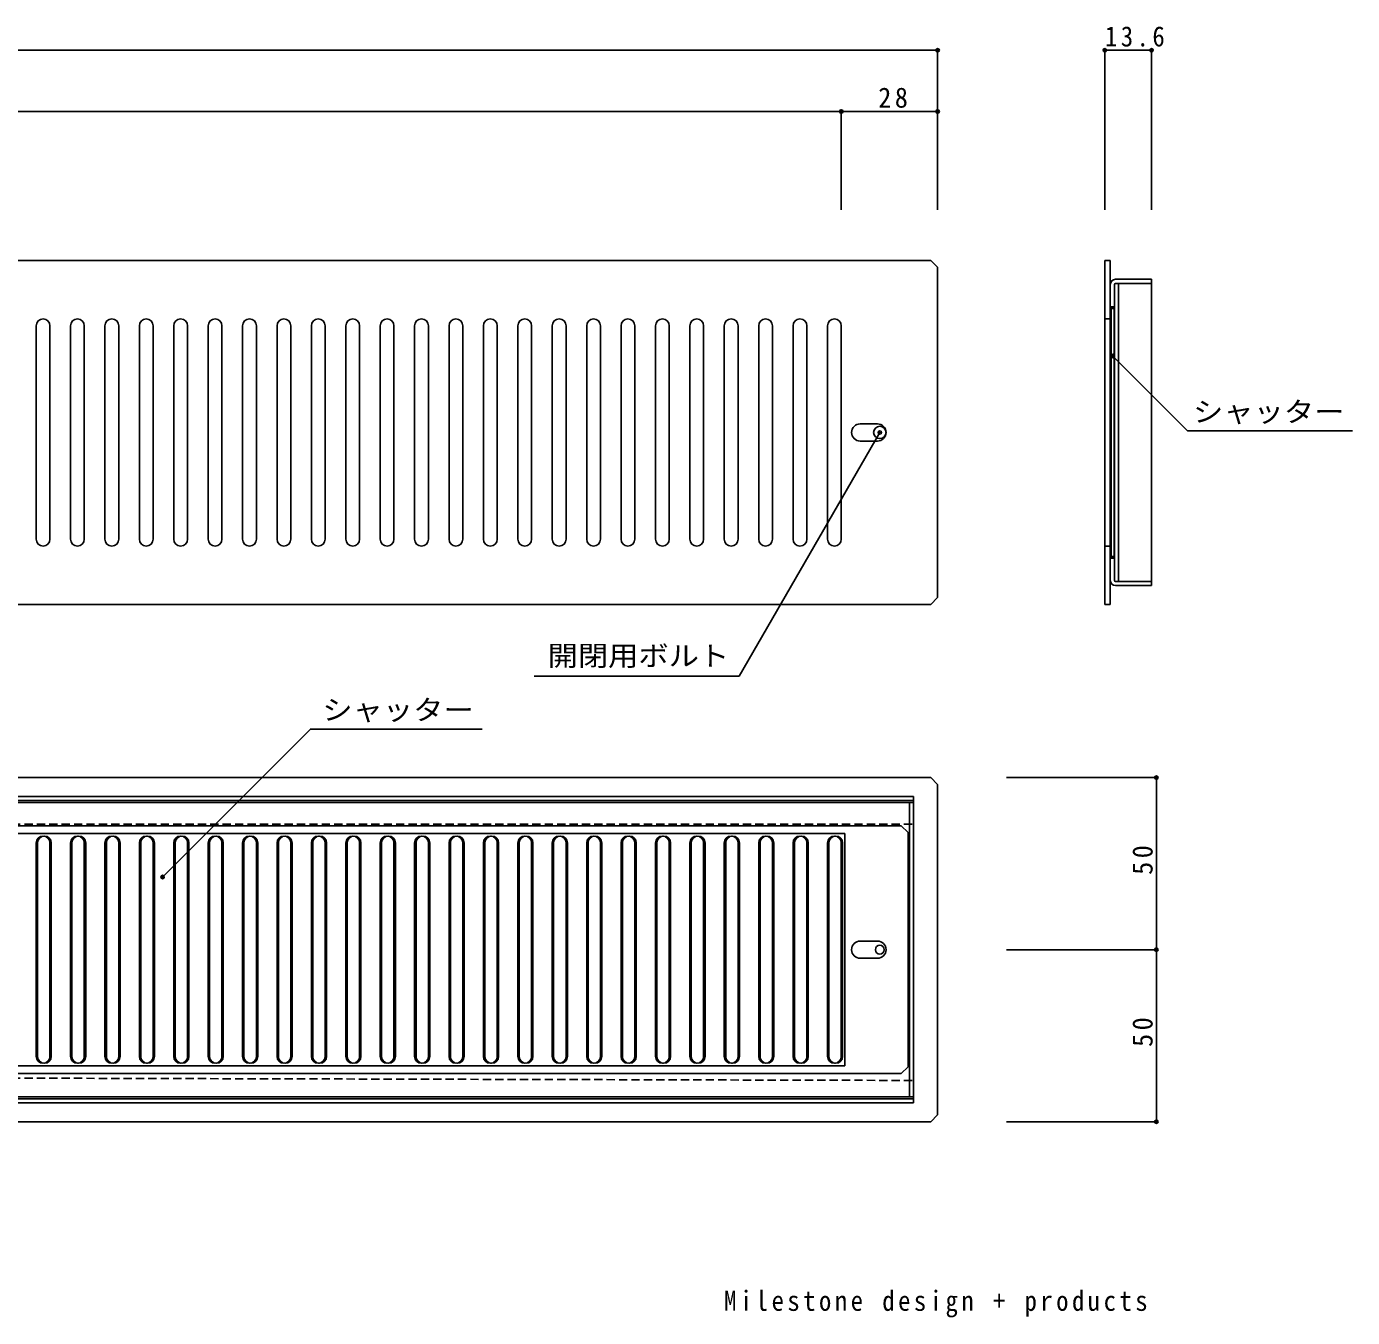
# Model space of a CAD drawing. Units: millimetres at full size, sheet at 1:2. Extents: x -354 to 422, y -182 to 193.
# Drawn here: x 36.8 to 422.1, y -182 to 193.1 of the extents above; entities that cross this region are included whole.
import ezdxf
from ezdxf.enums import TextEntityAlignment as Align

# ---------------------------------------------------------------- set-up
doc = ezdxf.new("R2010")
doc.units = ezdxf.units.MM
doc.header["$LTSCALE"] = 2
doc.header["$PDMODE"] = 32
doc.header["$PDSIZE"] = 1
doc.linetypes.add('DASHED1', pattern=[1.8, 1.2, -0.6])
doc.layers.add('0-0', color=7, linetype='Continuous')
doc.styles.add('ＭＳ ゴシック', font='')
doc.styles.add('ＭＳ 明朝', font='')
doc.styles.get('ＭＳ ゴシック').set_extended_font_data('MS Gothic')
doc.styles.get('ＭＳ 明朝').set_extended_font_data('MS Mincho')

msp = doc.modelspace()

# ---------------------------------------------------------------- linework, layer by layer
at = {"layer": '0-0', "color": 4}
for p, q in [((-298.45, 186.249), (301.55, 186.249)), ((301.55, 186.249), (301.55, 139.877)), ((350.128, 186.249), (363.728, 186.249)), ((350.128, 186.249), (350.128, 139.877)), ((363.728, 186.249), (363.728, 139.877)), ((-280.45, 168.46), (273.55, 168.46)), ((273.55, 168.46), (273.55, 139.877)), ((273.55, 168.46), (301.55, 168.46)), ((301.55, 168.46), (301.55, 139.877)), ((354.128, 118.189), (354.128, 31.889)), ((363.728, 118.489), (363.728, 31.889)), ((350.128, 108.189), (350.128, 42.189)), ((351.728, 108.189), (351.728, 42.189)), ((352.928, 38.689), (352.928, 111.689)), ((374.218, 75.642), (352.466, 97.394)), ((284.75, 75.189), (243.853, 4.352)), ((374.218, 75.642), (422.12, 75.642)), ((184.258, 4.352), (243.853, 4.352)), ((365.118, -25.099), (321.579, -25.099)), ((365.118, -25.099), (365.118, -75.099)), ((-283.05, -39.099), (290.95, -39.099)), ((290.95, -39.099), (292.95, -41.099)), ((292.95, -109.099), (292.95, -41.099)), ((39.95, -44.099), (39.95, -106.099)), ((43.95, -44.099), (43.95, -106.099)), ((49.95, -44.099), (49.95, -106.099)), ((53.95, -44.099), (53.95, -106.099)), ((59.95, -44.099), (59.95, -106.099)), ((63.95, -44.099), (63.95, -106.099)), ((69.95, -44.099), (69.95, -106.099)), ((73.95, -44.099), (73.95, -106.099)), ((79.95, -44.099), (79.95, -106.099)), ((83.95, -44.099), (83.95, -106.099)), ((89.95, -44.099), (89.95, -106.099)), ((93.95, -44.099), (93.95, -106.099)), ((99.95, -44.099), (99.95, -106.099)), ((103.95, -44.099), (103.95, -106.099)), ((109.95, -44.099), (109.95, -106.099)), ((113.95, -44.099), (113.95, -106.099)), ((119.95, -44.099), (119.95, -106.099)), ((123.95, -44.099), (123.95, -106.099)), ((129.95, -44.099), (129.95, -106.099)), ((133.95, -44.099), (133.95, -106.099)), ((139.95, -44.099), (139.95, -106.099)), ((143.95, -44.099), (143.95, -106.099)), ((149.95, -44.099), (149.95, -106.099)), ((153.95, -44.099), (153.95, -106.099)), ((159.95, -44.099), (159.95, -106.099)), ((163.95, -44.099), (163.95, -106.099)), ((169.95, -44.099), (169.95, -106.099)), ((173.95, -44.099), (173.95, -106.099)), ((179.95, -44.099), (179.95, -106.099)), ((183.95, -44.099), (183.95, -106.099)), ((189.95, -44.099), (189.95, -106.099)), ((193.95, -44.099), (193.95, -106.099)), ((199.95, -44.099), (199.95, -106.099)), ((203.95, -44.099), (203.95, -106.099)), ((209.95, -44.099), (209.95, -106.099)), ((213.95, -44.099), (213.95, -106.099)), ((219.95, -44.099), (219.95, -106.099)), ((223.95, -44.099), (223.95, -106.099)), ((229.95, -44.099), (229.95, -106.099)), ((233.95, -44.099), (233.95, -106.099)), ((239.95, -44.099), (239.95, -106.099)), ((243.95, -44.099), (243.95, -106.099)), ((249.95, -44.099), (249.95, -106.099)), ((253.95, -44.099), (253.95, -106.099)), ((259.95, -44.099), (259.95, -106.099)), ((263.95, -44.099), (263.95, -106.099)), ((269.95, -44.099), (269.95, -106.099)), ((273.95, -44.099), (273.95, -106.099)), ((365.118, -75.099), (321.579, -75.099)), ((365.118, -75.099), (365.118, -125.099)), ((-283.05, -111.099), (290.95, -111.099)), ((292.95, -109.099), (290.95, -111.099)), ((365.118, -125.099), (321.579, -125.099))]:
    msp.add_line(p, q, dxfattribs=at)
at = {"layer": '0-0'}
for p, q in [((299.55, 125.189), (-296.45, 125.189)), ((301.55, 123.189), (299.55, 125.189)), ((350.128, 125.189), (351.728, 125.189)), ((350.128, 125.189), (350.128, 108.189)), ((351.728, 118.189), (351.728, 125.189)), ((301.55, 123.189), (301.55, 27.189)), ((353.228, 119.689), (363.728, 119.689)), ((363.728, 119.689), (363.728, 118.489)), ((351.728, 118.189), (351.728, 108.189)), ((352.928, 118.189), (352.928, 111.689)), ((353.228, 118.489), (363.728, 118.489)), ((350.128, 108.189), (351.728, 108.189)), ((351.728, 111.689), (352.928, 111.689)), ((352.028, 111.189), (352.828, 111.189)), ((352.828, 111.189), (352.828, 39.189)), ((39.55, 106.189), (39.55, 44.189)), ((43.55, 106.189), (43.55, 44.189)), ((49.55, 106.189), (49.55, 44.189)), ((53.55, 106.189), (53.55, 44.189)), ((59.55, 106.189), (59.55, 44.189)), ((63.55, 106.189), (63.55, 44.189)), ((69.55, 106.189), (69.55, 44.189)), ((73.55, 106.189), (73.55, 44.189)), ((79.55, 106.189), (79.55, 44.189)), ((83.55, 106.189), (83.55, 44.189)), ((89.55, 106.189), (89.55, 44.189)), ((93.55, 106.189), (93.55, 44.189)), ((99.55, 106.189), (99.55, 44.189)), ((103.55, 106.189), (103.55, 44.189)), ((109.55, 106.189), (109.55, 44.189)), ((113.55, 106.189), (113.55, 44.189)), ((119.55, 106.189), (119.55, 44.189)), ((123.55, 106.189), (123.55, 44.189)), ((129.55, 106.189), (129.55, 44.189)), ((133.55, 106.189), (133.55, 44.189)), ((139.55, 106.189), (139.55, 44.189)), ((143.55, 106.189), (143.55, 44.189)), ((149.55, 106.189), (149.55, 44.189)), ((153.55, 106.189), (153.55, 44.189)), ((159.55, 106.189), (159.55, 44.189)), ((163.55, 106.189), (163.55, 44.189)), ((169.55, 106.189), (169.55, 44.189)), ((173.55, 106.189), (173.55, 44.189)), ((179.55, 106.189), (179.55, 44.189)), ((183.55, 106.189), (183.55, 44.189)), ((189.55, 106.189), (189.55, 44.189)), ((193.55, 106.189), (193.55, 44.189)), ((199.55, 106.189), (199.55, 44.189)), ((203.55, 106.189), (203.55, 44.189)), ((209.55, 106.189), (209.55, 44.189)), ((213.55, 106.189), (213.55, 44.189)), ((219.55, 106.189), (219.55, 44.189)), ((223.55, 106.189), (223.55, 44.189)), ((229.55, 106.189), (229.55, 44.189)), ((233.55, 106.189), (233.55, 44.189)), ((239.55, 106.189), (239.55, 44.189)), ((243.55, 106.189), (243.55, 44.189)), ((249.55, 106.189), (249.55, 44.189)), ((253.55, 106.189), (253.55, 44.189)), ((259.55, 106.189), (259.55, 44.189)), ((263.55, 106.189), (263.55, 44.189)), ((269.55, 106.189), (269.55, 44.189)), ((273.55, 106.189), (273.55, 44.189)), ((279.05, 77.689), (284.05, 77.689)), ((279.05, 72.689), (284.05, 72.689)), ((350.128, 42.189), (351.728, 42.189)), ((350.128, 42.189), (350.128, 25.189)), ((351.728, 42.189), (351.728, 32.189)), ((351.728, 38.689), (352.928, 38.689)), ((352.928, 38.689), (352.928, 32.189)), ((351.728, 32.189), (351.728, 25.189)), ((353.228, 31.889), (363.728, 31.889)), ((363.728, 31.889), (363.728, 30.689)), ((299.55, 25.189), (301.55, 27.189)), ((353.228, 30.689), (363.728, 30.689)), ((299.55, 25.189), (-296.45, 25.189)), ((350.128, 25.189), (351.728, 25.189)), ((299.55, -25.099), (-296.45, -25.099)), ((299.55, -25.099), (301.55, -27.099)), ((294.55, -30.599), (-291.45, -30.599)), ((301.55, -123.099), (301.55, -27.099)), ((294.55, -31.799), (-291.45, -31.799)), ((294.55, -32.299), (-291.45, -32.299)), ((293.35, -75.099), (293.35, -32.299)), ((274.55, -108.899), (274.55, -41.299)), ((39.55, -44.099), (39.55, -106.099)), ((43.55, -44.099), (43.55, -106.099)), ((49.55, -44.099), (49.55, -106.099)), ((53.55, -44.099), (53.55, -106.099)), ((59.55, -44.099), (59.55, -106.099)), ((63.55, -44.099), (63.55, -106.099)), ((69.55, -44.099), (69.55, -106.099)), ((73.55, -44.099), (73.55, -106.099)), ((79.55, -44.099), (79.55, -106.099)), ((83.55, -44.099), (83.55, -106.099)), ((89.55, -44.099), (89.55, -106.099)), ((93.55, -44.099), (93.55, -106.099)), ((99.55, -44.099), (99.55, -106.099)), ((103.55, -44.099), (103.55, -106.099)), ((109.55, -44.099), (109.55, -106.099)), ((113.55, -44.099), (113.55, -106.099)), ((119.55, -44.099), (119.55, -106.099)), ((123.55, -44.099), (123.55, -106.099)), ((129.55, -44.099), (129.55, -106.099)), ((133.55, -44.099), (133.55, -106.099)), ((139.55, -44.099), (139.55, -106.099)), ((143.55, -44.099), (143.55, -106.099)), ((149.55, -44.099), (149.55, -106.099)), ((153.55, -44.099), (153.55, -106.099)), ((159.55, -44.099), (159.55, -106.099)), ((163.55, -44.099), (163.55, -106.099)), ((169.55, -44.099), (169.55, -106.099)), ((173.55, -44.099), (173.55, -106.099)), ((179.55, -44.099), (179.55, -106.099)), ((183.55, -44.099), (183.55, -106.099)), ((189.55, -44.099), (189.55, -106.099)), ((193.55, -44.099), (193.55, -106.099)), ((199.55, -44.099), (199.55, -106.099)), ((203.55, -44.099), (203.55, -106.099)), ((209.55, -44.099), (209.55, -106.099)), ((213.55, -44.099), (213.55, -106.099)), ((219.55, -44.099), (219.55, -106.099)), ((223.55, -44.099), (223.55, -106.099)), ((229.55, -44.099), (229.55, -106.099)), ((233.55, -44.099), (233.55, -106.099)), ((239.55, -44.099), (239.55, -106.099)), ((243.55, -44.099), (243.55, -106.099)), ((249.55, -44.099), (249.55, -106.099)), ((253.55, -44.099), (253.55, -106.099)), ((259.55, -44.099), (259.55, -106.099)), ((263.55, -44.099), (263.55, -106.099)), ((269.55, -44.099), (269.55, -106.099)), ((273.55, -44.099), (273.55, -106.099)), ((279.05, -72.599), (284.05, -72.599)), ((293.35, -117.899), (293.35, -75.099)), ((279.05, -77.599), (284.05, -77.599)), ((274.55, -108.899), (-281.45, -108.899)), ((294.55, -117.899), (-291.45, -117.899)), ((294.55, -118.399), (-291.45, -118.399)), ((294.55, -119.599), (-291.45, -119.599)), ((301.55, -123.099), (299.55, -125.099)), ((299.55, -125.099), (-296.45, -125.099))]:
    msp.add_line(p, q, dxfattribs=at)
at = {"layer": '0-0', "linetype": 'DASHED1'}
for p, q in [((-291.45, -38.599), (294.55, -38.599)), ((-291.45, -111.599), (294.55, -113.099))]:
    msp.add_line(p, q, dxfattribs=at)
at = {"layer": '0-0'}
for points in [[(352.028, 111.189), (352.028, 39.189), (352.828, 39.189)], [(294.55, -119.599), (294.55, -75.099), (294.55, -30.599)], [(274.55, -41.299), (-281.45, -41.299), (-281.45, -108.899)]]:
    msp.add_lwpolyline(points, dxfattribs=at)
at = {"layer": '0-0', "color": 4}
msp.add_lwpolyline([(76.293, -53.989), (119.254, -11.027), (169.151, -11.027)], dxfattribs=at)
at = {"layer": '0-0'}
msp.add_circle((284.75, 75.189), 1.8, dxfattribs=at)
at = {"layer": '0-0', "color": 4}
msp.add_circle((284.75, -75.099), 1.3, dxfattribs=at)
at = {"layer": '0-0'}
for centre, radius, start, end in [((353.228, 118.189), 1.5, 90, 180), ((353.228, 118.189), 0.3, 90, 180), ((41.55, 106.189), 2, 0, 180), ((51.55, 106.189), 2, 0, 180), ((61.55, 106.189), 2, 0, 180), ((71.55, 106.189), 2, 0, 180), ((81.55, 106.189), 2, 0, 180), ((91.55, 106.189), 2, 0, 180), ((101.55, 106.189), 2, 0, 180), ((111.55, 106.189), 2, 0, 180), ((121.55, 106.189), 2, 0, 180), ((131.55, 106.189), 2, 0, 180), ((141.55, 106.189), 2, 0, 180), ((151.55, 106.189), 2, 0, 180), ((161.55, 106.189), 2, 0, 180), ((171.55, 106.189), 2, 0, 180), ((181.55, 106.189), 2, 0, 180), ((191.55, 106.189), 2, 0, 180), ((201.55, 106.189), 2, 0, 180), ((211.55, 106.189), 2, 0, 180), ((221.55, 106.189), 2, 0, 180), ((231.55, 106.189), 2, 0, 180), ((241.55, 106.189), 2, 0, 180), ((251.55, 106.189), 2, 0, 180), ((261.55, 106.189), 2, 0, 180), ((271.55, 106.189), 2, 0, 180), ((279.05, 75.189), 2.5, 90, 270), ((284.05, 75.189), 2.5, 270, 90), ((41.55, 44.189), 2, 180, 0), ((51.55, 44.189), 2, 180, 0), ((61.55, 44.189), 2, 180, 0), ((71.55, 44.189), 2, 180, 0), ((81.55, 44.189), 2, 180, 0), ((91.55, 44.189), 2, 180, 0), ((101.55, 44.189), 2, 180, 0), ((111.55, 44.189), 2, 180, 0), ((121.55, 44.189), 2, 180, 0), ((131.55, 44.189), 2, 180, 0), ((141.55, 44.189), 2, 180, 0), ((151.55, 44.189), 2, 180, 0), ((161.55, 44.189), 2, 180, 0), ((171.55, 44.189), 2, 180, 0), ((181.55, 44.189), 2, 180, 0), ((191.55, 44.189), 2, 180, 0), ((201.55, 44.189), 2, 180, 0), ((211.55, 44.189), 2, 180, 0), ((221.55, 44.189), 2, 180, 0), ((231.55, 44.189), 2, 180, 0), ((241.55, 44.189), 2, 180, 0), ((251.55, 44.189), 2, 180, 0), ((261.55, 44.189), 2, 180, 0), ((271.55, 44.189), 2, 180, 0), ((353.228, 32.189), 1.5, 180, 270), ((353.228, 32.189), 0.3, 180, 270), ((41.55, -44.099), 2, 0, 180), ((51.55, -44.099), 2, 0, 180), ((61.55, -44.099), 2, 0, 180), ((71.55, -44.099), 2, 0, 180), ((81.55, -44.099), 2, 0, 180), ((91.55, -44.099), 2, 0, 180), ((101.55, -44.099), 2, 0, 180), ((111.55, -44.099), 2, 0, 180), ((121.55, -44.099), 2, 0, 180), ((131.55, -44.099), 2, 0, 180), ((141.55, -44.099), 2, 0, 180), ((151.55, -44.099), 2, 0, 180), ((161.55, -44.099), 2, 0, 180), ((171.55, -44.099), 2, 0, 180), ((181.55, -44.099), 2, 0, 180), ((191.55, -44.099), 2, 0, 180), ((201.55, -44.099), 2, 0, 180), ((211.55, -44.099), 2, 0, 180), ((221.55, -44.099), 2, 0, 180), ((231.55, -44.099), 2, 0, 180), ((241.55, -44.099), 2, 0, 180), ((251.55, -44.099), 2, 0, 180), ((261.55, -44.099), 2, 0, 180), ((271.55, -44.099), 2, 0, 180), ((279.05, -75.099), 2.5, 90, 270), ((284.05, -75.099), 2.5, 270, 90), ((41.55, -106.099), 2, 180, 0), ((51.55, -106.099), 2, 180, 0), ((61.55, -106.099), 2, 180, 0), ((71.55, -106.099), 2, 180, 0), ((81.55, -106.099), 2, 180, 0), ((91.55, -106.099), 2, 180, 0), ((101.55, -106.099), 2, 180, 0), ((111.55, -106.099), 2, 180, 0), ((121.55, -106.099), 2, 180, 0), ((131.55, -106.099), 2, 180, 0), ((141.55, -106.099), 2, 180, 0), ((151.55, -106.099), 2, 180, 0), ((161.55, -106.099), 2, 180, 0), ((171.55, -106.099), 2, 180, 0), ((181.55, -106.099), 2, 180, 0), ((191.55, -106.099), 2, 180, 0), ((201.55, -106.099), 2, 180, 0), ((211.55, -106.099), 2, 180, 0), ((221.55, -106.099), 2, 180, 0), ((231.55, -106.099), 2, 180, 0), ((241.55, -106.099), 2, 180, 0), ((251.55, -106.099), 2, 180, 0), ((261.55, -106.099), 2, 180, 0), ((271.55, -106.099), 2, 180, 0)]:
    msp.add_arc(centre, radius, start, end, dxfattribs=at)
at = {"layer": '0-0', "color": 4}
for centre, start, end in [((41.95, -44.099), 0, 180), ((51.95, -44.099), 0, 180), ((61.95, -44.099), 0, 180), ((71.95, -44.099), 0, 180), ((81.95, -44.099), 0, 180), ((91.95, -44.099), 0, 180), ((101.95, -44.099), 0, 180), ((111.95, -44.099), 0, 180), ((121.95, -44.099), 0, 180), ((131.95, -44.099), 0, 180), ((141.95, -44.099), 0, 180), ((151.95, -44.099), 0, 180), ((161.95, -44.099), 0, 180), ((171.95, -44.099), 0, 180), ((181.95, -44.099), 0, 180), ((191.95, -44.099), 0, 180), ((201.95, -44.099), 0, 180), ((211.95, -44.099), 0, 180), ((221.95, -44.099), 0, 180), ((231.95, -44.099), 0, 180), ((241.95, -44.099), 0, 180), ((251.95, -44.099), 0, 180), ((261.95, -44.099), 0, 180), ((271.95, -44.099), 0, 180), ((41.95, -106.099), 180, 0), ((51.95, -106.099), 180, 0), ((61.95, -106.099), 180, 0), ((71.95, -106.099), 180, 0), ((81.95, -106.099), 180, 0), ((91.95, -106.099), 180, 0), ((101.95, -106.099), 180, 0), ((111.95, -106.099), 180, 0), ((121.95, -106.099), 180, 0), ((131.95, -106.099), 180, 0), ((141.95, -106.099), 180, 0), ((151.95, -106.099), 180, 0), ((161.95, -106.099), 180, 0), ((171.95, -106.099), 180, 0), ((181.95, -106.099), 180, 0), ((191.95, -106.099), 180, 0), ((201.95, -106.099), 180, 0), ((211.95, -106.099), 180, 0), ((221.95, -106.099), 180, 0), ((231.95, -106.099), 180, 0), ((241.95, -106.099), 180, 0), ((251.95, -106.099), 180, 0), ((261.95, -106.099), 180, 0), ((271.95, -106.099), 180, 0)]:
    msp.add_arc(centre, 2, start, end, dxfattribs=at)
at = {"layer": '0-0', "color": 5}
for p in [(301.55, 186.249), (350.128, 186.249), (363.728, 186.249), (273.55, 168.46), (301.55, 168.46), (352.466, 97.394), (284.75, 75.189), (365.118, -25.099), (76.293, -53.989), (365.118, -75.099), (365.118, -125.099)]:
    msp.add_point(p, dxfattribs=at)

# ---------------------------------------------------------------- texts
at = {"layer": '0-0', "style": 'ＭＳ ゴシック', "width": 1.1}
for s, p in [('シャッター', (375.776, 76.51)), ('開閉用ボルト', (188.191, 5.616)), ('シャッター', (122.719, -10.116))]:
    msp.add_text(s, height=5.865, dxfattribs=at).set_placement(p, align=Align.BOTTOM_LEFT)
at = {"layer": '0-0', "char_height": 5.865, "attachment_point": 7}
for s, insert, style in [('\\T1.28;\\W0.9;13.6', (350.178, 187.249), 'ＭＳ ゴシック'), ('\\T1.27;\\W0.95;28', (284.3, 169.46), 'ＭＳ ゴシック'), ('\\T1.28;\\W0.9;Milestone\\~design\\~+\\~products', (239.486, -181.971), 'ＭＳ 明朝')]:
    msp.add_mtext(s, dxfattribs=dict(at, insert=insert, style=style))
at = {"layer": '0-0', "char_height": 5.865, "attachment_point": 7, "rotation": 90, "style": 'ＭＳ ゴシック'}
for insert in [(364.118, -53.349), (364.118, -103.349)]:
    msp.add_mtext('\\T1.27;\\W0.95;50', dxfattribs=dict(at, insert=insert))

doc.saveas('drawing.dxf')
